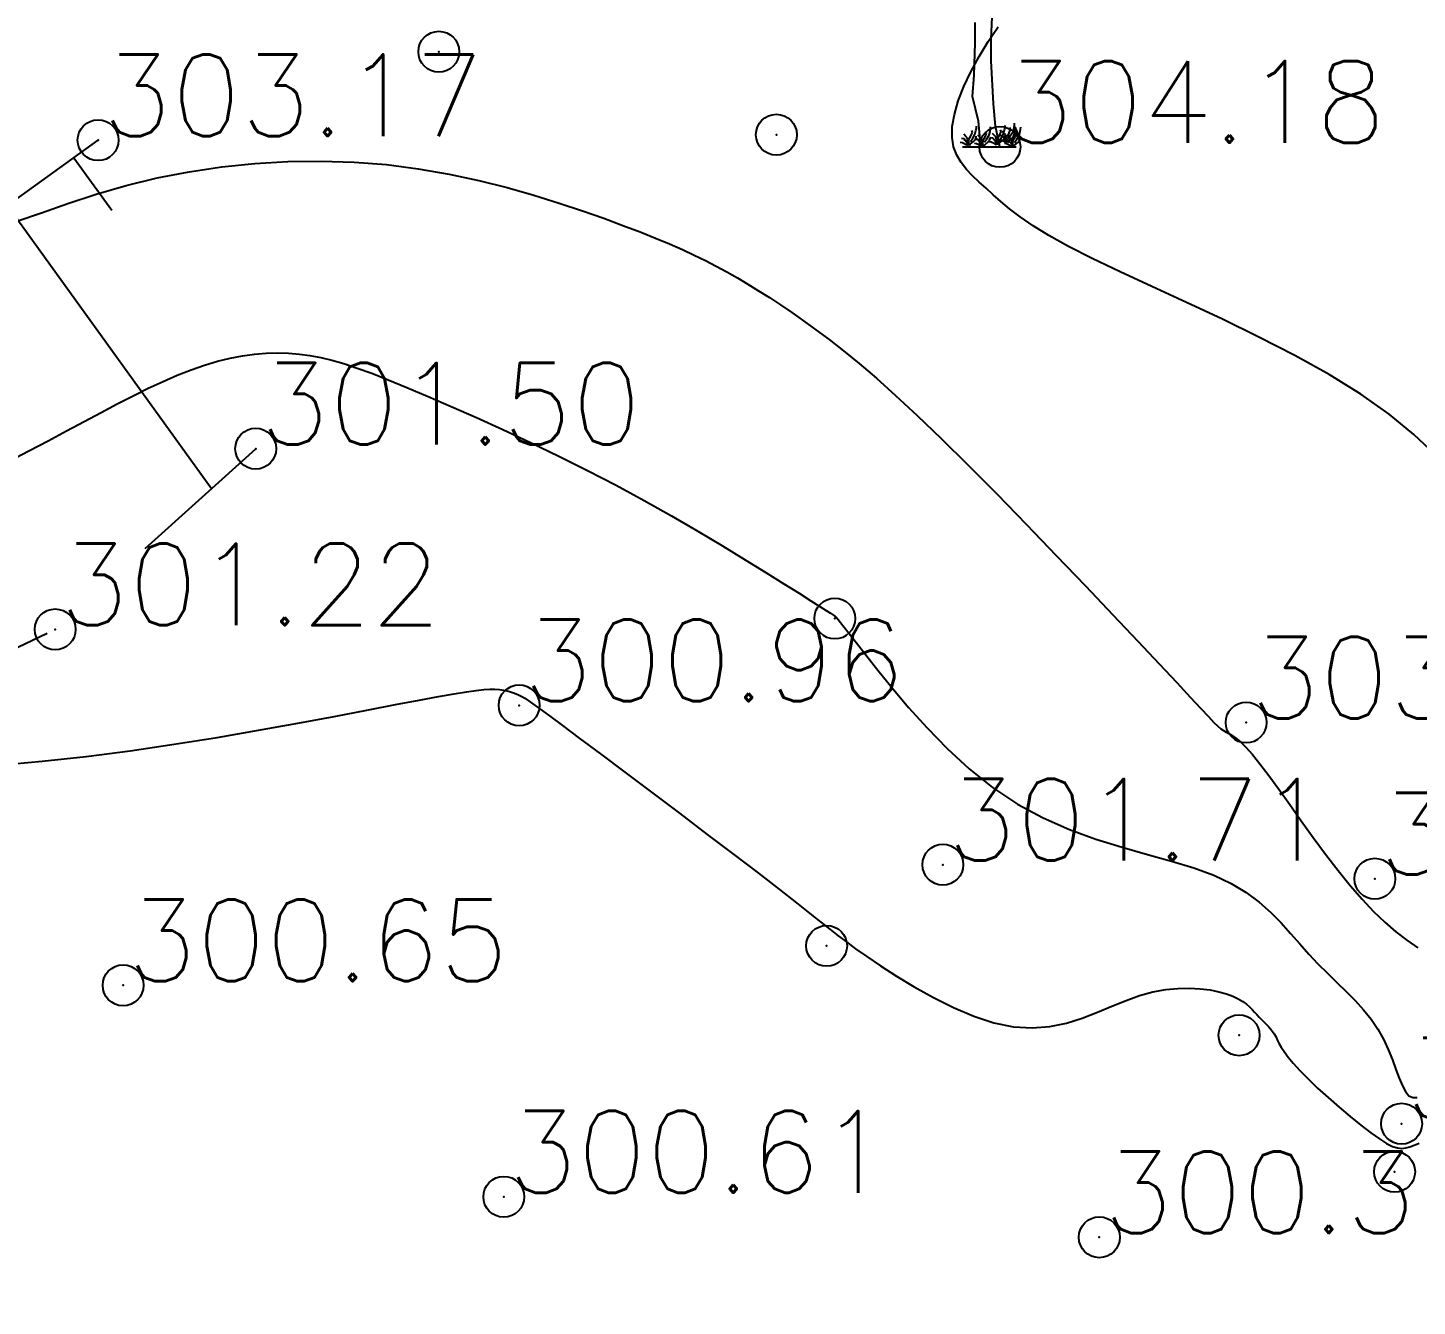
# Model space of a CAD drawing. Header units: millimetres. Extents: x 524954 to 526204, y 9523489 to 9524010.
# Drawn here: x 525971.9 to 525988.9, y 9523798.77 to 9523814.41 of the extents above; entities that cross this region are included whole.
import ezdxf

# ---------------------------------------------------------------- set-up
doc = ezdxf.new("R2010")
doc.units = ezdxf.units.MM
doc.header["$PDMODE"] = 32
doc.header["$PDSIZE"] = 0.5
doc.linetypes.add('ACAD_ISO12W100', pattern=[21, 12, -3, 0, -3, 0, -3])
doc.linetypes.add('CACHE2', pattern=[4.7625, 3.175, -1.5875])
for name, color, linetype in [('Arbre', 34, 'ACAD_ISO12W100'), ('Bas_Talus', 40, 'CACHE2'), ('CN_01_00', 3, 'Continuous'), ('CN_02_00', 4, 'Continuous'), ('Haut_Talus', 30, 'Continuous'), ('Talus', 2, 'Continuous'), ('TopoAlt', 3, 'Continuous'), ('TOPOJIS', 7, 'Continuous')]:
    doc.layers.add(name, color=color, linetype=linetype)
doc.styles.add('Simplex 1.0', font='Simplex.shx', dxfattribs={"width": 0.99, "height": 1})

# ---------------------------------------------------------------- blocks, each defined once
blk = doc.blocks.new('TCPOINT M')
at = {"color": 0}
blk.add_point((0, 0), dxfattribs=at)
at = {"layer": 'TopoAlt', "style": 'Simplex 1.0', "width": 0.99}
blk.add_attdef('ALT', (0.15, 0.15), '', height=1, dxfattribs=at)
blk = doc.blocks.new('v088')
at = {"linetype": 'Continuous'}
for p, q in [((0.045, 2.625), (0.064, 3.179)), ((-0.352, 2.542), (-0.344, 3.046)), ((-0.373, 1.752), (-0.352, 2.542)), ((0.043, 2.109), (0.045, 2.625)), ((0.102, 1.053), (0.043, 2.109)), ((-0.412, 1.235), (-0.373, 1.752)), ((-0.268, 0.628), (-0.412, 1.235)), ((0.151, 0.506), (0.102, 1.053)), ((-0.213, 0), (-0.268, 0.628)), ((0.256, 0), (0.151, 0.506)), ((-0.654, 0), (0.654, 0))]:
    blk.add_line(p, q, dxfattribs=at)
at = {"color": 3, "linetype": 'Continuous'}
for p, q in [((-0.452, 0.267), (-0.416, 0.349)), ((-0.416, 0.349), (-0.433, 0.399)), ((-0.353, 0.303), (-0.329, 0.397)), ((-0.329, 0.397), (-0.317, 0.454)), ((-0.317, 0.454), (-0.315, 0.507)), ((-0.07, 0.329), (-0.087, 0.38)), ((-0.007, 0.284), (0.017, 0.377)), ((0.017, 0.377), (0.029, 0.435)), ((0.029, 0.435), (0.031, 0.488)), ((0.25, 0.286), (0.286, 0.368)), ((0.286, 0.368), (0.269, 0.418)), ((0.346, 0.341), (0.305, 0.385)), ((0.392, 0.301), (0.346, 0.341)), ((0.349, 0.322), (0.373, 0.416)), ((0.373, 0.416), (0.385, 0.474)), ((0.385, 0.474), (0.387, 0.526)), ((0.43, 0.264), (0.481, 0.344)), ((0.481, 0.344), (0.517, 0.426)), ((0.517, 0.426), (0.5, 0.476)), ((0.524, 0.291), (0.579, 0.38)), ((0.579, 0.38), (0.603, 0.474)), ((0.603, 0.474), (0.615, 0.531)), ((0.615, 0.531), (0.618, 0.584)), ((0.666, 0.325), (0.649, 0.375)), ((0.728, 0.279), (0.752, 0.373)), ((0.752, 0.373), (0.765, 0.43)), ((0.765, 0.43), (0.767, 0.483)), ((-0.661, 0.096), (-0.712, 0.106)), ((-0.618, 0.197), (-0.683, 0.202)), ((-0.567, 0.053), (-0.661, 0.096)), ((-0.587, 0.264), (-0.627, 0.308)), ((-0.596, 0.159), (-0.618, 0.197)), ((-0.536, 0.087), (-0.596, 0.159)), ((-0.541, 0.224), (-0.587, 0.264)), ((-0.527, 0.031), (-0.567, 0.053)), ((-0.529, 0.166), (-0.541, 0.224)), ((-0.5, 0.031), (-0.536, 0.087)), ((-0.524, 0.099), (-0.529, 0.166)), ((-0.505, 0.106), (-0.502, 0.188)), ((-0.5, 0.036), (-0.505, 0.106)), ((-0.502, 0.188), (-0.452, 0.267)), ((-0.483, 0.022), (-0.459, 0.072)), ((-0.464, 0.132), (-0.409, 0.214)), ((-0.459, 0.072), (-0.387, 0.132)), ((-0.409, 0.214), (-0.353, 0.303)), ((-0.387, 0.132), (-0.341, 0.178)), ((-0.315, 0.077), (-0.365, 0.087)), ((-0.341, 0.178), (-0.327, 0.226)), ((-0.272, 0.178), (-0.337, 0.183)), ((-0.327, 0.226), (-0.32, 0.26)), ((-0.221, 0.034), (-0.315, 0.077)), ((-0.24, 0.245), (-0.281, 0.288)), ((-0.25, 0.139), (-0.272, 0.178)), ((-0.19, 0.067), (-0.25, 0.139)), ((-0.195, 0.204), (-0.24, 0.245)), ((-0.18, 0.012), (-0.221, 0.034)), ((-0.183, 0.147), (-0.195, 0.204)), ((-0.154, 0.012), (-0.19, 0.067)), ((-0.178, 0.079), (-0.183, 0.147)), ((-0.159, 0.087), (-0.156, 0.168)), ((-0.154, 0.017), (-0.159, 0.087)), ((-0.156, 0.168), (-0.106, 0.248)), ((-0.137, 0.002), (-0.113, 0.053)), ((-0.118, 0.113), (-0.063, 0.195)), ((-0.113, 0.053), (-0.041, 0.113)), ((-0.106, 0.248), (-0.07, 0.329)), ((-0.063, 0.195), (-0.007, 0.284)), ((-0.041, 0.113), (0.005, 0.159)), ((0.041, 0.115), (-0.01, 0.125)), ((0.005, 0.159), (0.019, 0.207)), ((0.019, 0.207), (0.026, 0.24)), ((0.084, 0.216), (0.019, 0.221)), ((0.135, 0.072), (0.041, 0.115)), ((0.115, 0.284), (0.075, 0.327)), ((0.106, 0.178), (0.084, 0.216)), ((0.166, 0.106), (0.106, 0.178)), ((0.161, 0.243), (0.115, 0.284)), ((0.175, 0.05), (0.135, 0.072)), ((0.173, 0.185), (0.161, 0.243)), ((0.202, 0.05), (0.166, 0.106)), ((0.178, 0.118), (0.173, 0.185)), ((0.197, 0.125), (0.2, 0.207)), ((0.202, 0.055), (0.197, 0.125)), ((0.2, 0.207), (0.25, 0.286)), ((0.219, 0.041), (0.243, 0.091)), ((0.272, 0.173), (0.221, 0.183)), ((0.238, 0.151), (0.293, 0.233)), ((0.243, 0.091), (0.315, 0.151)), ((0.315, 0.274), (0.25, 0.279)), ((0.365, 0.13), (0.272, 0.173)), ((0.293, 0.233), (0.349, 0.322)), ((0.337, 0.236), (0.315, 0.274)), ((0.315, 0.151), (0.361, 0.197)), ((0.397, 0.163), (0.337, 0.236)), ((0.361, 0.197), (0.375, 0.245)), ((0.406, 0.108), (0.365, 0.13)), ((0.421, 0.072), (0.37, 0.082)), ((0.375, 0.245), (0.382, 0.279)), ((0.404, 0.243), (0.392, 0.301)), ((0.433, 0.108), (0.397, 0.163)), ((0.464, 0.173), (0.399, 0.178)), ((0.409, 0.175), (0.404, 0.243)), ((0.514, 0.029), (0.421, 0.072)), ((0.428, 0.183), (0.43, 0.264)), ((0.433, 0.113), (0.428, 0.183)), ((0.45, 0.099), (0.474, 0.149)), ((0.495, 0.24), (0.454, 0.284)), ((0.486, 0.135), (0.464, 0.173)), ((0.469, 0.209), (0.524, 0.291)), ((0.474, 0.149), (0.546, 0.209)), ((0.546, 0.063), (0.486, 0.135)), ((0.541, 0.2), (0.495, 0.24)), ((0.555, 0.007), (0.514, 0.029)), ((0.553, 0.142), (0.541, 0.2)), ((0.546, 0.209), (0.591, 0.255)), ((0.582, 0.007), (0.546, 0.063)), ((0.558, 0.075), (0.553, 0.142)), ((0.577, 0.082), (0.579, 0.163)), ((0.582, 0.012), (0.577, 0.082)), ((0.579, 0.163), (0.63, 0.243)), ((0.591, 0.255), (0.606, 0.303)), ((0.599, -0.002), (0.623, 0.048)), ((0.606, 0.303), (0.613, 0.337)), ((0.618, 0.108), (0.673, 0.19)), ((0.623, 0.048), (0.695, 0.108)), ((0.63, 0.243), (0.666, 0.325)), ((0.673, 0.19), (0.728, 0.279)), ((0.695, 0.108), (0.74, 0.154)), ((0.74, 0.154), (0.755, 0.202)), ((0.755, 0.202), (0.762, 0.236))]:
    blk.add_line(p, q, dxfattribs=at)

msp = doc.modelspace()

# ---------------------------------------------------------------- linework, layer by layer
at = {"layer": 'Bas_Talus', "flags": 128}
msp.add_lwpolyline([(525957.92, 9523797.232), (525964.409, 9523803.341), (525972.235, 9523807.045), (525974.688, 9523809.256)], dxfattribs=at)
at = {"layer": 'CN_01_00', "flags": 128}
for points, elevation in [([(525971.766, 9523812.041), (525972.066, 9523812.143), (525972.391, 9523812.256), (525972.738, 9523812.369), (525973.104, 9523812.476), (525973.484, 9523812.568), (525973.874, 9523812.643), (525974.273, 9523812.702), (525974.677, 9523812.743), (525975.083, 9523812.768), (525975.489, 9523812.774), (525975.892, 9523812.762), (525976.289, 9523812.731), (525976.677, 9523812.681), (525977.053, 9523812.616), (525977.416, 9523812.538), (525977.763, 9523812.451), (525978.092, 9523812.358), (525978.4, 9523812.261), (525978.686, 9523812.166), (525978.947, 9523812.074), (525979.181, 9523811.988), (525979.391, 9523811.908), (525979.58, 9523811.833), (525979.752, 9523811.761), (525979.908, 9523811.692), (525980.053, 9523811.625), (525980.19, 9523811.557), (525980.322, 9523811.489), (525980.452, 9523811.418), (525980.581, 9523811.345), (525980.71, 9523811.269), (525980.839, 9523811.189), (525980.972, 9523811.104), (525981.107, 9523811.015), (525981.246, 9523810.92), (525981.391, 9523810.819), (525981.542, 9523810.71), (525981.703, 9523810.59), (525981.878, 9523810.454), (525982.069, 9523810.298), (525982.281, 9523810.117), (525982.517, 9523809.907), (525982.781, 9523809.662), (525983.075, 9523809.379), (525983.403, 9523809.056), (525983.754, 9523808.702), (525984.117, 9523808.33), (525984.483, 9523807.951), (525984.839, 9523807.579), (525985.175, 9523807.225), (525985.48, 9523806.902), (525985.743, 9523806.622), (525985.956, 9523806.394), (525986.122, 9523806.216), (525986.249, 9523806.079), (525986.343, 9523805.979), (525986.411, 9523805.908), (525986.46, 9523805.86), (525986.496, 9523805.829), (525986.527, 9523805.807), (525986.559, 9523805.79), (525986.594, 9523805.772), (525986.634, 9523805.748), (525986.68, 9523805.715), (525986.736, 9523805.668), (525986.802, 9523805.604), (525986.881, 9523805.516), (525986.974, 9523805.402), (525987.082, 9523805.258), (525987.205, 9523805.09), (525987.338, 9523804.903), (525987.479, 9523804.704), (525987.627, 9523804.498), (525987.777, 9523804.294), (525987.929, 9523804.096), (525988.078, 9523803.911), (525988.223, 9523803.744), (525988.364, 9523803.596), (525988.502, 9523803.463), (525988.638, 9523803.346), (525988.772, 9523803.243), (525988.906, 9523803.151)], 303), ([(525971.545, 9523805.383), (525972.075, 9523805.433), (525972.612, 9523805.492), (525973.152, 9523805.561), (525973.69, 9523805.64), (525974.217, 9523805.724), (525974.724, 9523805.811), (525975.204, 9523805.898), (525975.648, 9523805.981), (525976.048, 9523806.058), (525976.397, 9523806.125), (525976.688, 9523806.18), (525976.925, 9523806.224), (525977.117, 9523806.258), (525977.268, 9523806.283), (525977.387, 9523806.299), (525977.48, 9523806.309), (525977.553, 9523806.313), (525977.615, 9523806.313), (525977.67, 9523806.309), (525977.719, 9523806.302), (525977.764, 9523806.293), (525977.805, 9523806.282), (525977.841, 9523806.27), (525977.874, 9523806.258), (525977.903, 9523806.245), (525977.928, 9523806.232), (525977.953, 9523806.22), (525977.981, 9523806.203), (525978.021, 9523806.177), (525978.08, 9523806.136), (525978.165, 9523806.074), (525978.283, 9523805.987), (525978.441, 9523805.869), (525978.647, 9523805.715), (525978.905, 9523805.522), (525979.204, 9523805.298), (525979.53, 9523805.052), (525979.871, 9523804.796), (525980.211, 9523804.538), (525980.538, 9523804.29), (525980.838, 9523804.062), (525981.096, 9523803.863), (525981.305, 9523803.7), (525981.469, 9523803.57), (525981.602, 9523803.465), (525981.712, 9523803.376), (525981.813, 9523803.298), (525981.914, 9523803.221), (525982.028, 9523803.139), (525982.164, 9523803.044), (525982.331, 9523802.93), (525982.527, 9523802.804), (525982.745, 9523802.671), (525982.979, 9523802.541), (525983.223, 9523802.419), (525983.472, 9523802.314), (525983.719, 9523802.233), (525983.959, 9523802.183), (525984.186, 9523802.169), (525984.402, 9523802.188), (525984.606, 9523802.23), (525984.8, 9523802.291), (525984.986, 9523802.362), (525985.164, 9523802.436), (525985.336, 9523802.507), (525985.502, 9523802.567), (525985.665, 9523802.611), (525985.821, 9523802.64), (525985.971, 9523802.654), (525986.112, 9523802.657), (525986.244, 9523802.649), (525986.364, 9523802.634), (525986.472, 9523802.612), (525986.565, 9523802.586), (525986.644, 9523802.557), (525986.709, 9523802.527), (525986.763, 9523802.495), (525986.808, 9523802.462), (525986.845, 9523802.429), (525986.878, 9523802.396), (525986.907, 9523802.363), (525986.935, 9523802.332), (525986.964, 9523802.302), (525986.993, 9523802.272), (525987.023, 9523802.244), (525987.051, 9523802.215), (525987.079, 9523802.187), (525987.105, 9523802.158), (525987.129, 9523802.128), (525987.15, 9523802.096), (525987.168, 9523802.063), (525987.186, 9523802.026), (525987.207, 9523801.984), (525987.234, 9523801.936), (525987.27, 9523801.88), (525987.318, 9523801.814), (525987.381, 9523801.738), (525987.462, 9523801.649), (525987.563, 9523801.546), (525987.68, 9523801.434), (525987.808, 9523801.317), (525987.942, 9523801.199), (525988.077, 9523801.085), (525988.208, 9523800.98), (525988.329, 9523800.887), (525988.436, 9523800.811), (525988.524, 9523800.756), (525988.597, 9523800.721), (525988.658, 9523800.701), (525988.711, 9523800.696), (525988.76, 9523800.701), (525988.808, 9523800.716), (525988.86, 9523800.736), (525988.92, 9523800.759)], 301)]:
    msp.add_lwpolyline(points, dxfattribs=dict(at, elevation=elevation))
at = {"layer": 'CN_02_00', "flags": 128}
for points, elevation in [([(525989.119, 9523809.183), (525988.856, 9523809.431), (525988.554, 9523809.678), (525988.209, 9523809.923), (525987.821, 9523810.163), (525987.401, 9523810.396), (525986.961, 9523810.622), (525986.514, 9523810.839), (525986.074, 9523811.045), (525985.653, 9523811.239), (525985.264, 9523811.419), (525984.92, 9523811.583), (525984.631, 9523811.731), (525984.393, 9523811.864), (525984.198, 9523811.984), (525984.04, 9523812.092), (525983.911, 9523812.19), (525983.804, 9523812.28), (525983.711, 9523812.363), (525983.625, 9523812.442), (525983.541, 9523812.518), (525983.459, 9523812.593), (525983.384, 9523812.672), (525983.318, 9523812.755), (525983.265, 9523812.846), (525983.227, 9523812.949), (525983.207, 9523813.064), (525983.209, 9523813.196), (525983.236, 9523813.346), (525983.284, 9523813.51), (525983.353, 9523813.686), (525983.438, 9523813.868), (525983.538, 9523814.054), (525983.65, 9523814.238), (525983.772, 9523814.418)], 304), ([(525971.663, 9523809.101), (525971.914, 9523809.229), (525972.151, 9523809.354), (525972.375, 9523809.474), (525972.589, 9523809.59), (525972.796, 9523809.7), (525972.995, 9523809.805), (525973.188, 9523809.903), (525973.374, 9523809.995), (525973.554, 9523810.078), (525973.728, 9523810.154), (525973.897, 9523810.221), (525974.061, 9523810.278), (525974.22, 9523810.326), (525974.375, 9523810.363), (525974.525, 9523810.392), (525974.672, 9523810.412), (525974.815, 9523810.424), (525974.954, 9523810.428), (525975.089, 9523810.424), (525975.222, 9523810.414), (525975.352, 9523810.397), (525975.483, 9523810.373), (525975.62, 9523810.34), (525975.767, 9523810.297), (525975.928, 9523810.243), (525976.107, 9523810.178), (525976.309, 9523810.098), (525976.537, 9523810.005), (525976.796, 9523809.896), (525977.081, 9523809.774), (525977.388, 9523809.638), (525977.713, 9523809.49), (525978.05, 9523809.332), (525978.397, 9523809.165), (525978.747, 9523808.99), (525979.096, 9523808.808), (525979.441, 9523808.621), (525979.776, 9523808.433), (525980.096, 9523808.247), (525980.399, 9523808.067), (525980.678, 9523807.898), (525980.93, 9523807.742), (525981.15, 9523807.604), (525981.335, 9523807.488), (525981.479, 9523807.396), (525981.589, 9523807.327), (525981.668, 9523807.277), (525981.722, 9523807.243), (525981.755, 9523807.221), (525981.774, 9523807.209), (525981.782, 9523807.203), (525981.786, 9523807.199), (525981.79, 9523807.195), (525981.798, 9523807.186), (525981.814, 9523807.166), (525981.842, 9523807.13), (525981.886, 9523807.074), (525981.95, 9523806.993), (525982.038, 9523806.88), (525982.153, 9523806.733), (525982.298, 9523806.547), (525982.473, 9523806.329), (525982.674, 9523806.091), (525982.901, 9523805.84), (525983.149, 9523805.587), (525983.418, 9523805.341), (525983.704, 9523805.111), (525984.006, 9523804.908), (525984.321, 9523804.738), (525984.644, 9523804.597), (525984.968, 9523804.48), (525985.288, 9523804.381), (525985.598, 9523804.293), (525985.892, 9523804.21), (525986.164, 9523804.128), (525986.409, 9523804.038), (525986.622, 9523803.937), (525986.806, 9523803.826), (525986.966, 9523803.707), (525987.107, 9523803.582), (525987.233, 9523803.454), (525987.349, 9523803.325), (525987.46, 9523803.197), (525987.571, 9523803.072), (525987.684, 9523802.953), (525987.8, 9523802.838), (525987.916, 9523802.726), (525988.029, 9523802.615), (525988.138, 9523802.504), (525988.24, 9523802.392), (525988.333, 9523802.276), (525988.415, 9523802.156), (525988.485, 9523802.031), (525988.544, 9523801.905), (525988.594, 9523801.78), (525988.638, 9523801.662), (525988.678, 9523801.555), (525988.716, 9523801.463), (525988.754, 9523801.39), (525988.796, 9523801.34), (525988.843, 9523801.317), (525988.899, 9523801.317)], 302)]:
    msp.add_lwpolyline(points, dxfattribs=dict(at, elevation=elevation))
at = {"layer": 'Haut_Talus', "flags": 128}
msp.add_lwpolyline([(525947.424, 9523798.263), (525957.429, 9523803.508), (525962.69, 9523806.365), (525969.035, 9523810.342), (525972.76, 9523813.03)], dxfattribs=at)
at = {"layer": 'Talus'}
for p, q in [((525972.464, 9523812.816), (525972.927, 9523812.175)), ((525971.653, 9523812.231), (525974.149, 9523808.77))]:
    msp.add_line(p, q, dxfattribs=at)

# ---------------------------------------------------------------- block references
at = {"layer": 'Arbre', "xscale": 0.5, "yscale": 0.5, "zscale": 0.5}
msp.add_blockref('v088', (525983.664, 9523812.948, 151.925), dxfattribs=at)
at = {"layer": 'TOPOJIS'}
for p in [(525976.928, 9523814.112, 303.48), (525981.058, 9523813.097, 303.6), (525981.773, 9523807.178, 301.99), (525981.673, 9523803.174, 300.93), (525986.719, 9523802.08, 300.66), (525988.621, 9523800.41, 300.61)]:
    msp.add_blockref('TCPOINT M', p, dxfattribs=at)
ref = msp.add_blockref('TCPOINT M', (525972.76, 9523813.03, 303.17), dxfattribs=at)
ref.add_attrib('ALT', '303.17', (525972.81, 9523813.08, 303.17), dxfattribs={"layer": 'TopoAlt', "height": 1, "style": 'Simplex 1.0', "width": 0.99})
ref = msp.add_blockref('TCPOINT M', (525983.793, 9523812.948, 304.18), dxfattribs=at)
ref.add_attrib('ALT', '304.18', (525983.843, 9523812.998, 304.18), dxfattribs={"layer": 'TopoAlt', "height": 1, "style": 'Simplex 1.0', "width": 0.99})
ref = msp.add_blockref('TCPOINT M', (525974.688, 9523809.256, 301.5), dxfattribs=at)
ref.add_attrib('ALT', '301.50', (525974.738, 9523809.306, 301.5), dxfattribs={"layer": 'TopoAlt', "height": 1, "style": 'Simplex 1.0', "width": 0.99})
ref = msp.add_blockref('TCPOINT M', (525972.235, 9523807.045, 301.22), dxfattribs=at)
ref.add_attrib('ALT', '301.22', (525972.285, 9523807.095, 301.22), dxfattribs={"layer": 'TopoAlt', "height": 1, "style": 'Simplex 1.0', "width": 0.99})
ref = msp.add_blockref('TCPOINT M', (525977.911, 9523806.116, 300.96), dxfattribs=at)
ref.add_attrib('ALT', '300.96', (525977.961, 9523806.166, 300.96), dxfattribs={"layer": 'TopoAlt', "height": 1, "style": 'Simplex 1.0', "width": 0.99})
ref = msp.add_blockref('TCPOINT M', (525986.805, 9523805.906, 303.11), dxfattribs=at)
ref.add_attrib('ALT', '303.11', (525986.855, 9523805.956, 303.11), dxfattribs={"layer": 'TopoAlt', "height": 1, "style": 'Simplex 1.0', "width": 0.99})
ref = msp.add_blockref('TCPOINT M', (525983.095, 9523804.167, 301.71), dxfattribs=at)
ref.add_attrib('ALT', '301.71', (525983.145, 9523804.217, 301.71), dxfattribs={"layer": 'TopoAlt', "height": 1, "style": 'Simplex 1.0', "width": 0.99})
ref = msp.add_blockref('TCPOINT M', (525988.38, 9523803.995, 303.42), dxfattribs=at)
ref.add_attrib('ALT', '303.42', (525988.43, 9523804.045, 303.42), dxfattribs={"layer": 'TopoAlt', "height": 1, "style": 'Simplex 1.0', "width": 0.99})
ref = msp.add_blockref('TCPOINT M', (525973.066, 9523802.691, 300.65), dxfattribs=at)
ref.add_attrib('ALT', '300.65', (525973.116, 9523802.741, 300.65), dxfattribs={"layer": 'TopoAlt', "height": 1, "style": 'Simplex 1.0', "width": 0.99})
ref = msp.add_blockref('TCPOINT M', (525988.707, 9523800.998, 301.97), dxfattribs=at)
ref.add_attrib('ALT', '301.97', (525988.757, 9523801.048, 301.97), dxfattribs={"layer": 'TopoAlt', "height": 1, "style": 'Simplex 1.0', "width": 0.99})
ref = msp.add_blockref('TCPOINT M', (525977.723, 9523800.104, 300.61), dxfattribs=at)
ref.add_attrib('ALT', '300.61', (525977.773, 9523800.154, 300.61), dxfattribs={"layer": 'TopoAlt', "height": 1, "style": 'Simplex 1.0', "width": 0.99})
ref = msp.add_blockref('TCPOINT M', (525985.009, 9523799.609, 300.36), dxfattribs=at)
ref.add_attrib('ALT', '300.36', (525985.059, 9523799.659, 300.36), dxfattribs={"layer": 'TopoAlt', "height": 1, "style": 'Simplex 1.0', "width": 0.99})

doc.saveas('drawing.dxf')
